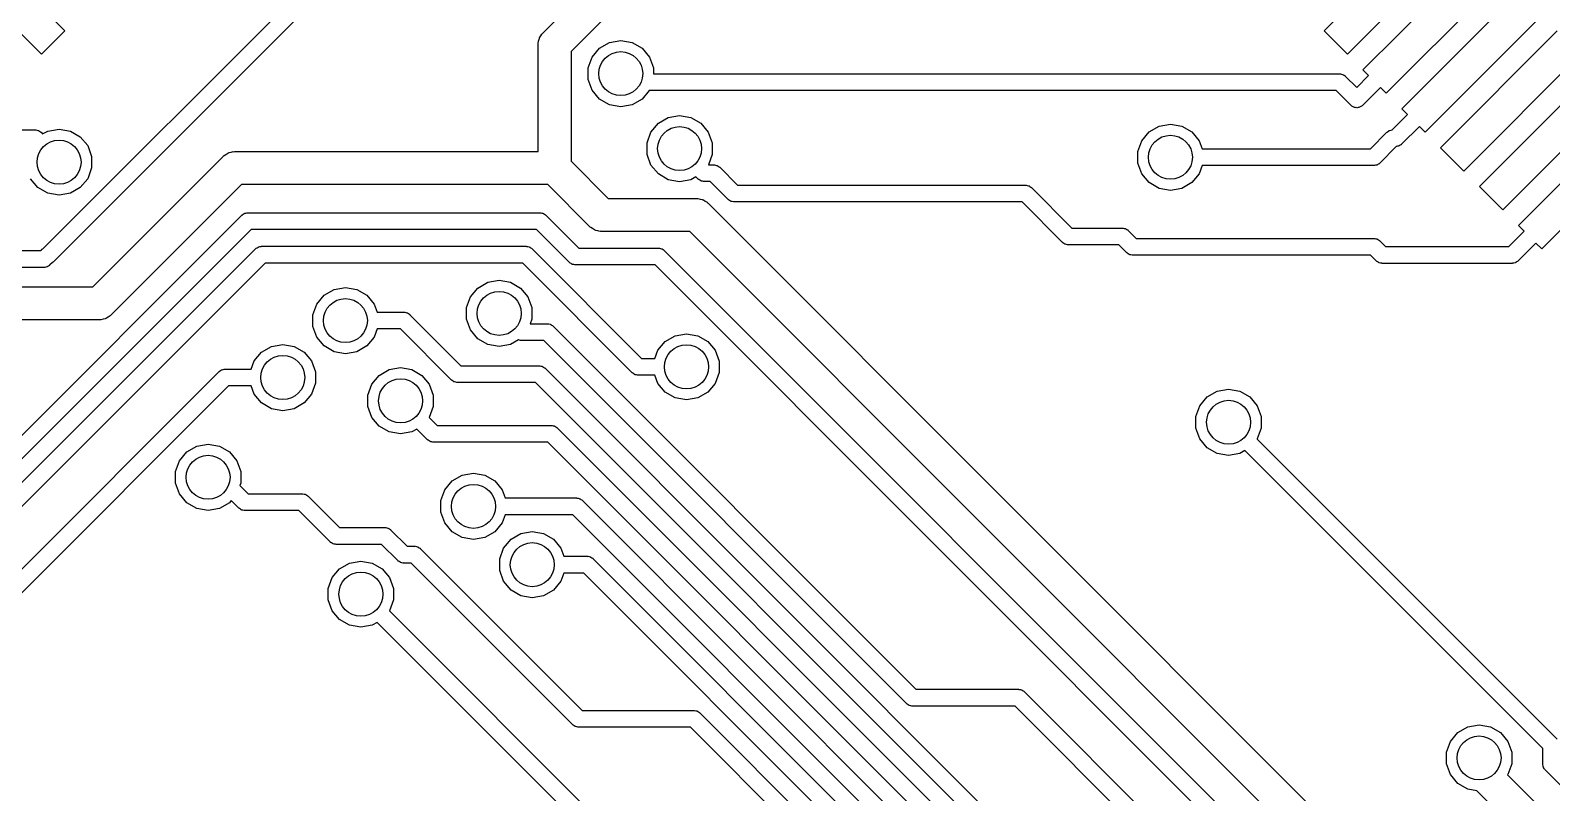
# Model space of a CAD drawing. Extents: x 0 to 100, y -163 to 0.
# Drawn here: x 43.96 to 57.8, y -77.4 to -70.47 of the extents above; entities that cross this region are included whole.
import ezdxf

# ---------------------------------------------------------------- set-up
doc = ezdxf.new("R2010")
doc.units = 0
doc.header["$MEASUREMENT"] = 0
doc.layers.add('BLACK', color=7, linetype='CONTINUOUS')

msp = doc.modelspace()

# ---------------------------------------------------------------- linework, layer by layer
at = {"layer": 'Black'}
for p, q in [((44.0751, -72.4523), (47.9829, -68.5445)), ((48.0684, -68.6746), (44.1724, -72.5706)), ((43.2118, -69.4139), (44.2724, -70.4745)), ((55.7276, -70.4745), (56.7882, -69.4139)), ((44.0603, -70.6866), (42.9996, -69.626)), ((48.6214, -70.493), (49.4948, -69.6197)), ((57.0004, -69.626), (55.9397, -70.6866)), ((49.7508, -69.7879), (48.8775, -70.6612)), ((56.0811, -70.8281), (57.1418, -69.7674)), ((57.3539, -69.9795), (56.2933, -71.0402)), ((56.4347, -71.1816), (57.4953, -70.121)), ((57.7075, -70.3331), (56.6468, -71.3938)), ((44.2724, -70.4745), (44.0603, -70.6866)), ((48.5781, -70.586), (48.5831, -70.567)), ((48.5831, -70.567), (48.5865, -70.5477)), ((48.5865, -70.5477), (48.5898, -70.542)), ((48.5898, -70.542), (48.5916, -70.5357)), ((48.5916, -70.5357), (48.6028, -70.5196)), ((48.6028, -70.5196), (48.6126, -70.5026)), ((48.6126, -70.5026), (48.6176, -70.4984)), ((48.6176, -70.4984), (48.6214, -70.493)), ((49.2272, -70.5793), (49.3302, -70.5612)), ((49.3302, -70.5612), (49.4332, -70.5793)), ((55.9397, -70.6866), (55.7276, -70.4745)), ((56.7882, -71.5352), (57.8489, -70.4745)), ((48.5775, -70.599), (48.5786, -70.5925)), ((48.5775, -71.5707), (48.5775, -70.599)), ((48.5786, -70.5925), (48.5781, -70.586)), ((48.8775, -70.6612), (48.8775, -71.6586)), ((49.0694, -70.7117), (49.1366, -70.6316)), ((49.1366, -70.6316), (49.2272, -70.5793)), ((49.4332, -70.5793), (49.5238, -70.6316)), ((49.5238, -70.6316), (49.591, -70.7117)), ((58.061, -70.6866), (57.0004, -71.7473)), ((49.0336, -70.81), (49.0694, -70.7117)), ((49.0336, -70.9146), (49.0336, -70.81)), ((49.591, -70.7117), (49.6268, -70.81)), ((49.6268, -70.81), (49.6268, -70.8645)), ((56.1333, -70.8802), (56.0811, -70.8281)), ((57.1418, -71.8887), (58.2024, -70.8281)), ((49.0694, -71.0129), (49.0336, -70.9146)), ((49.6268, -70.8645), (55.8699, -70.8645)), ((55.8699, -70.8645), (55.8732, -70.8651)), ((55.8732, -70.8651), (55.8765, -70.8648)), ((55.8765, -70.8648), (55.8861, -70.8674)), ((55.8861, -70.8674), (55.896, -70.8691)), ((55.896, -70.8691), (55.8989, -70.8708)), ((55.8989, -70.8708), (55.9021, -70.8716)), ((55.9021, -70.8716), (55.9102, -70.8773)), ((55.9102, -70.8773), (55.9189, -70.8823)), ((55.9189, -70.8823), (55.921, -70.8849)), ((55.921, -70.8849), (55.9238, -70.8868)), ((55.9238, -70.8868), (56.0253, -70.9883)), ((56.0253, -70.9883), (56.1333, -70.8802)), ((56.2411, -70.988), (56.0792, -71.1499)), ((56.2933, -71.0402), (56.2411, -70.988)), ((49.1366, -71.093), (49.0694, -71.0129)), ((49.2272, -71.1453), (49.1366, -71.093)), ((49.5238, -71.093), (49.4332, -71.1453)), ((49.5876, -71.0169), (49.5238, -71.093)), ((55.8384, -71.0169), (49.5876, -71.0169)), ((55.9714, -71.1499), (55.8384, -71.0169)), ((58.4146, -71.0402), (57.3539, -72.1009)), ((49.3302, -71.1634), (49.2272, -71.1453)), ((49.4332, -71.1453), (49.3302, -71.1634)), ((49.6719, -71.3128), (49.7625, -71.2605)), ((49.7625, -71.2605), (49.8655, -71.2424)), ((49.8655, -71.2424), (49.9685, -71.2605)), ((49.9685, -71.2605), (50.0591, -71.3128)), ((55.9769, -71.1537), (55.9714, -71.1499)), ((55.9816, -71.1584), (55.9769, -71.1537)), ((55.9876, -71.1612), (55.9816, -71.1584)), ((55.9931, -71.1651), (55.9876, -71.1612)), ((55.9995, -71.1668), (55.9931, -71.1651)), ((56.0056, -71.1696), (55.9995, -71.1668)), ((56.0122, -71.1702), (56.0056, -71.1696)), ((56.0187, -71.1719), (56.0122, -71.1702)), ((56.0253, -71.1713), (56.0187, -71.1719)), ((56.0319, -71.1719), (56.0253, -71.1713)), ((56.0384, -71.1702), (56.0319, -71.1719)), ((56.045, -71.1696), (56.0384, -71.1702)), ((56.0511, -71.1668), (56.045, -71.1696)), ((56.0575, -71.1651), (56.0511, -71.1668)), ((56.063, -71.1612), (56.0575, -71.1651)), ((56.069, -71.1584), (56.063, -71.1612)), ((56.0737, -71.1537), (56.069, -71.1584)), ((56.0792, -71.1499), (56.0737, -71.1537)), ((56.347, -71.3737), (56.4869, -71.2338)), ((56.4869, -71.2338), (56.4347, -71.1816)), ((57.4953, -72.2423), (58.556, -71.1816)), ((43.6528, -71.3734), (44.0024, -71.3734)), ((44.0024, -71.3734), (44.0057, -71.374)), ((44.0057, -71.374), (44.009, -71.3737)), ((44.009, -71.3737), (44.0187, -71.3763)), ((44.0187, -71.3763), (44.0285, -71.378)), ((44.0285, -71.378), (44.0314, -71.3797)), ((44.0314, -71.3797), (44.0346, -71.3805)), ((44.0346, -71.3805), (44.0428, -71.3863)), ((44.0428, -71.3863), (44.0514, -71.3912)), ((44.0514, -71.3912), (44.0535, -71.3938)), ((44.0535, -71.3938), (44.0563, -71.3957)), ((44.0563, -71.3957), (44.0711, -71.4106)), ((44.0711, -71.4106), (44.1169, -71.3841)), ((44.1169, -71.3841), (44.2199, -71.366)), ((44.2199, -71.366), (44.3229, -71.3841)), ((44.3229, -71.3841), (44.4135, -71.4364)), ((49.5689, -71.4912), (49.6047, -71.3929)), ((49.6047, -71.3929), (49.6719, -71.3128)), ((50.0591, -71.3128), (50.1263, -71.3929)), ((50.1263, -71.3929), (50.1621, -71.4912)), ((54.0696, -71.4716), (54.1368, -71.3915)), ((54.1368, -71.3915), (54.2274, -71.3392)), ((54.2274, -71.3392), (54.3304, -71.3211)), ((54.3304, -71.3211), (54.4334, -71.3392)), ((54.4334, -71.3392), (54.524, -71.3915)), ((54.524, -71.3915), (54.5912, -71.4716)), ((56.1493, -71.546), (56.2996, -71.3957)), ((56.2996, -71.3957), (56.3024, -71.3938)), ((56.3024, -71.3938), (56.3045, -71.3912)), ((56.3045, -71.3912), (56.3131, -71.3862)), ((56.3131, -71.3862), (56.3213, -71.3805)), ((56.3213, -71.3805), (56.3245, -71.3797)), ((56.3245, -71.3797), (56.3274, -71.378)), ((56.3274, -71.378), (56.3372, -71.3763)), ((56.3372, -71.3763), (56.3469, -71.3737)), ((56.3469, -71.3737), (56.347, -71.3737)), ((56.5947, -71.3416), (56.4328, -71.5035)), ((56.6468, -71.3938), (56.5947, -71.3416)), ((58.7681, -71.3938), (57.7075, -72.4544)), ((44.4135, -71.4364), (44.4807, -71.5165)), ((44.4807, -71.5165), (44.5165, -71.6148)), ((49.5689, -71.5958), (49.5689, -71.4912)), ((50.1621, -71.4912), (50.1621, -71.5958)), ((54.0338, -71.5699), (54.0696, -71.4716)), ((54.5912, -71.4716), (54.6183, -71.546)), ((56.3854, -71.5255), (56.2348, -71.6761)), ((56.3855, -71.5255), (56.3854, -71.5255)), ((56.3952, -71.5229), (56.3855, -71.5255)), ((56.405, -71.5212), (56.3952, -71.5229)), ((56.4079, -71.5195), (56.405, -71.5212)), ((56.4111, -71.5187), (56.4079, -71.5195)), ((56.4193, -71.5129), (56.4111, -71.5187)), ((56.4279, -71.508), (56.4193, -71.5129)), ((56.43, -71.5054), (56.4279, -71.508)), ((56.4328, -71.5035), (56.43, -71.5054)), ((57.0004, -71.7473), (56.7882, -71.5352)), ((44.5165, -71.6148), (44.5165, -71.7194)), ((44.5266, -72.7998), (45.7117, -71.6146)), ((45.7117, -71.6146), (45.7171, -71.6108)), ((45.7171, -71.6108), (45.7214, -71.6058)), ((45.7214, -71.6058), (45.7384, -71.596)), ((45.7384, -71.596), (45.7544, -71.5848)), ((45.7544, -71.5848), (45.7608, -71.583)), ((45.7608, -71.583), (45.7665, -71.5797)), ((45.7665, -71.5797), (45.7858, -71.5763)), ((45.7858, -71.5763), (45.8047, -71.5713)), ((45.8047, -71.5713), (45.8113, -71.5718)), ((45.8113, -71.5718), (45.8178, -71.5707)), ((45.8178, -71.5707), (48.5775, -71.5707)), ((48.8775, -71.6586), (49.2152, -71.9963)), ((49.6047, -71.6941), (49.5689, -71.5958)), ((50.1621, -71.5958), (50.1273, -71.6912)), ((54.0338, -71.6745), (54.0338, -71.5699)), ((54.0696, -71.7728), (54.0338, -71.6745)), ((54.6183, -71.546), (56.1493, -71.546)), ((56.232, -71.678), (56.2299, -71.6806)), ((56.2348, -71.6761), (56.232, -71.678)), ((44.0263, -71.8978), (43.9591, -71.8177)), ((44.4807, -71.8177), (44.4135, -71.8978)), ((44.5165, -71.7194), (44.4807, -71.8177)), ((49.6719, -71.7742), (49.6047, -71.6941)), ((49.7625, -71.8265), (49.6719, -71.7742)), ((50.0143, -71.8), (49.9685, -71.8265)), ((50.0355, -71.8213), (50.0143, -71.8)), ((50.1273, -71.6912), (50.1762, -71.6912)), ((50.1762, -71.6912), (50.1795, -71.6918)), ((50.1795, -71.6918), (50.1828, -71.6915)), ((50.1828, -71.6915), (50.1925, -71.6941)), ((50.1925, -71.6941), (50.2023, -71.6958)), ((50.2023, -71.6958), (50.2052, -71.6975)), ((50.2052, -71.6975), (50.2084, -71.6983)), ((50.2084, -71.6983), (50.2166, -71.7041)), ((50.2166, -71.7041), (50.2252, -71.709)), ((50.2252, -71.709), (50.2273, -71.7116)), ((50.2273, -71.7116), (50.2301, -71.7135)), ((50.2301, -71.7135), (50.3925, -71.8759)), ((54.1368, -71.8529), (54.0696, -71.7728)), ((54.5912, -71.7728), (54.524, -71.8529)), ((54.6183, -71.6984), (54.5912, -71.7728)), ((56.1809, -71.6984), (54.6183, -71.6984)), ((56.1842, -71.6978), (56.1809, -71.6984)), ((56.1875, -71.6981), (56.1842, -71.6978)), ((56.1972, -71.6955), (56.1875, -71.6981)), ((56.207, -71.6938), (56.1972, -71.6955)), ((56.2099, -71.6921), (56.207, -71.6938)), ((56.2131, -71.6913), (56.2099, -71.6921)), ((56.2213, -71.6855), (56.2131, -71.6913)), ((56.2299, -71.6806), (56.2213, -71.6855)), ((44.1169, -71.9501), (44.0263, -71.8978)), ((44.2199, -71.9682), (44.1169, -71.9501)), ((44.3229, -71.9501), (44.2199, -71.9682)), ((44.4135, -71.8978), (44.3229, -71.9501)), ((45.8799, -71.8707), (44.6948, -73.0559)), ((48.6654, -71.8707), (45.8799, -71.8707)), ((49.047, -72.2524), (48.6654, -71.8707)), ((49.8655, -71.8446), (49.7625, -71.8265)), ((49.9685, -71.8265), (49.8655, -71.8446)), ((50.0383, -71.8232), (50.0355, -71.8213)), ((50.0404, -71.8258), (50.0383, -71.8232)), ((50.049, -71.8307), (50.0404, -71.8258)), ((50.0572, -71.8365), (50.049, -71.8307)), ((50.0604, -71.8373), (50.0572, -71.8365)), ((50.0633, -71.839), (50.0604, -71.8373)), ((50.0731, -71.8407), (50.0633, -71.839)), ((50.0828, -71.8433), (50.0731, -71.8407)), ((50.0861, -71.843), (50.0828, -71.8433)), ((50.0894, -71.8436), (50.0861, -71.843)), ((50.1446, -71.8436), (50.0894, -71.8436)), ((50.307, -72.006), (50.1446, -71.8436)), ((50.3925, -71.8759), (53.0121, -71.8759)), ((53.0121, -71.8759), (53.0154, -71.8765)), ((53.0154, -71.8765), (53.0187, -71.8762)), ((53.0187, -71.8762), (53.0284, -71.8788)), ((53.0284, -71.8788), (53.0382, -71.8805)), ((53.0382, -71.8805), (53.0411, -71.8822)), ((53.0411, -71.8822), (53.0443, -71.883)), ((53.0443, -71.883), (53.0525, -71.8888)), ((53.0525, -71.8888), (53.0611, -71.8937)), ((53.0611, -71.8937), (53.0632, -71.8963)), ((53.0632, -71.8963), (53.066, -71.8982)), ((53.066, -71.8982), (53.4334, -72.2656)), ((54.2274, -71.9052), (54.1368, -71.8529)), ((54.3304, -71.9233), (54.2274, -71.9052)), ((54.4334, -71.9052), (54.3304, -71.9233)), ((54.524, -71.8529), (54.4334, -71.9052)), ((57.3539, -72.1009), (57.1418, -71.8887)), ((49.2152, -71.9963), (50.0192, -71.9963)), ((50.0192, -71.9963), (50.0257, -71.9974)), ((50.0257, -71.9974), (50.0323, -71.9969)), ((50.0323, -71.9969), (50.0512, -72.0019)), ((50.0512, -72.0019), (50.0705, -72.0053)), ((50.0705, -72.0053), (50.0762, -72.0086)), ((50.0762, -72.0086), (50.0826, -72.0104)), ((50.0826, -72.0104), (50.0986, -72.0216)), ((50.0986, -72.0216), (50.1156, -72.0314)), ((50.1156, -72.0314), (50.1199, -72.0364)), ((50.1199, -72.0364), (50.1253, -72.0402)), ((50.1253, -72.0402), (55.726, -77.641)), ((50.3098, -72.0079), (50.307, -72.006)), ((50.3119, -72.0105), (50.3098, -72.0079)), ((50.3205, -72.0155), (50.3119, -72.0105)), ((50.3287, -72.0212), (50.3205, -72.0155)), ((50.3319, -72.022), (50.3287, -72.0212)), ((50.3348, -72.0237), (50.3319, -72.022)), ((50.3446, -72.0254), (50.3348, -72.0237)), ((50.3543, -72.028), (50.3446, -72.0254)), ((50.3576, -72.0277), (50.3543, -72.028)), ((50.3609, -72.0283), (50.3576, -72.0277)), ((52.9805, -72.0283), (50.3609, -72.0283)), ((53.3479, -72.3957), (52.9805, -72.0283)), ((43.6369, -74.394), (45.8819, -72.149)), ((45.8819, -72.149), (45.8847, -72.1471)), ((45.8847, -72.1471), (45.8868, -72.1445)), ((45.8868, -72.1445), (45.8954, -72.1395)), ((45.8954, -72.1395), (45.9036, -72.1338)), ((45.9036, -72.1338), (45.9068, -72.133)), ((45.9068, -72.133), (45.9097, -72.1313)), ((45.9097, -72.1313), (45.9195, -72.1296)), ((45.9195, -72.1296), (45.9292, -72.127)), ((45.9292, -72.127), (45.9325, -72.1273)), ((45.9325, -72.1273), (45.9358, -72.1267)), ((45.9358, -72.1267), (48.596, -72.1267)), ((48.596, -72.1267), (48.5993, -72.1273)), ((48.5993, -72.1273), (48.6026, -72.127)), ((48.6026, -72.127), (48.6123, -72.1296)), ((48.6123, -72.1296), (48.6221, -72.1313)), ((48.6221, -72.1313), (48.625, -72.133)), ((48.625, -72.133), (48.6282, -72.1338)), ((48.6282, -72.1338), (48.6364, -72.1396)), ((48.6364, -72.1396), (48.645, -72.1445)), ((48.645, -72.1445), (48.6471, -72.1471)), ((48.6471, -72.1471), (48.6499, -72.149)), ((48.6499, -72.149), (48.9499, -72.449)), ((45.9674, -72.2791), (43.7224, -74.5241)), ((48.5644, -72.2791), (45.9674, -72.2791)), ((48.8644, -72.5791), (48.5644, -72.2791)), ((49.0524, -72.2562), (49.047, -72.2524)), ((49.0567, -72.2612), (49.0524, -72.2562)), ((49.0737, -72.271), (49.0567, -72.2612)), ((49.0897, -72.2822), (49.0737, -72.271)), ((49.0961, -72.284), (49.0897, -72.2822)), ((49.1018, -72.2873), (49.0961, -72.284)), ((49.1211, -72.2907), (49.1018, -72.2873)), ((49.14, -72.2957), (49.1211, -72.2907)), ((49.1466, -72.2952), (49.14, -72.2957)), ((49.1531, -72.2963), (49.1466, -72.2952)), ((49.9571, -72.2963), (49.1531, -72.2963)), ((55.5578, -77.8971), (49.9571, -72.2963)), ((53.4334, -72.2656), (53.893, -72.2656)), ((53.893, -72.2656), (53.8963, -72.2662)), ((53.8963, -72.2662), (53.8996, -72.2659)), ((53.8996, -72.2659), (53.9093, -72.2685)), ((53.9093, -72.2685), (53.9191, -72.2702)), ((53.9191, -72.2702), (53.922, -72.2719)), ((53.922, -72.2719), (53.9252, -72.2727)), ((53.9252, -72.2727), (53.9334, -72.2785)), ((53.9334, -72.2785), (53.942, -72.2834)), ((53.942, -72.2834), (53.9441, -72.286)), ((53.9441, -72.286), (53.9469, -72.2879)), ((53.9469, -72.2879), (54.0192, -72.3602)), ((54.0192, -72.3602), (56.1828, -72.3602)), ((56.1828, -72.3602), (56.1861, -72.3608)), ((56.1861, -72.3608), (56.1894, -72.3605)), ((56.1894, -72.3605), (56.1991, -72.3631)), ((56.1991, -72.3631), (56.2089, -72.3648)), ((56.2089, -72.3648), (56.2118, -72.3665)), ((56.2118, -72.3665), (56.215, -72.3673)), ((56.215, -72.3673), (56.2232, -72.3731)), ((57.4079, -72.434), (57.5475, -72.2944)), ((57.5475, -72.2944), (57.4953, -72.2423)), ((43.3191, -72.4712), (44.0517, -72.4712)), ((43.71, -74.7525), (46.0084, -72.4541)), ((44.0517, -72.4712), (44.0601, -72.4628)), ((44.0601, -72.4628), (44.0629, -72.4609)), ((44.0629, -72.4609), (44.065, -72.4583)), ((44.065, -72.4583), (44.0736, -72.4534)), ((44.0736, -72.4534), (44.0751, -72.4523)), ((46.0084, -72.4541), (46.0112, -72.4522)), ((46.0112, -72.4522), (46.0133, -72.4496)), ((46.0133, -72.4496), (46.0219, -72.4446)), ((46.0219, -72.4446), (46.0301, -72.4389)), ((46.0301, -72.4389), (46.0333, -72.4381)), ((46.0333, -72.4381), (46.0362, -72.4364)), ((46.0362, -72.4364), (46.046, -72.4347)), ((46.046, -72.4347), (46.0557, -72.4321)), ((46.0557, -72.4321), (46.059, -72.4324)), ((46.059, -72.4324), (46.0623, -72.4318)), ((46.0623, -72.4318), (48.4695, -72.4318)), ((48.4695, -72.4318), (48.4728, -72.4324)), ((48.4728, -72.4324), (48.4761, -72.4321)), ((48.4761, -72.4321), (48.4858, -72.4347)), ((48.4858, -72.4347), (48.4956, -72.4364)), ((48.4956, -72.4364), (48.4985, -72.4381)), ((48.4985, -72.4381), (48.5017, -72.4389)), ((48.5017, -72.4389), (48.5099, -72.4447)), ((48.5099, -72.4447), (48.5185, -72.4496)), ((48.5185, -72.4496), (48.5206, -72.4522)), ((48.5206, -72.4522), (48.5234, -72.4541)), ((48.5234, -72.4541), (49.52, -73.4507)), ((48.9499, -72.449), (49.6744, -72.449)), ((49.6744, -72.449), (49.6777, -72.4496)), ((49.6777, -72.4496), (49.681, -72.4493)), ((49.681, -72.4493), (49.6907, -72.4519)), ((49.6907, -72.4519), (49.7005, -72.4536)), ((49.7005, -72.4536), (49.7034, -72.4553)), ((49.7034, -72.4553), (49.7066, -72.4561)), ((49.7066, -72.4561), (49.7148, -72.4619)), ((49.7148, -72.4619), (49.7234, -72.4668)), ((49.7234, -72.4668), (49.7255, -72.4694)), ((49.7255, -72.4694), (49.7283, -72.4713)), ((49.7283, -72.4713), (56.0792, -78.8222)), ((53.3507, -72.3976), (53.3479, -72.3957)), ((53.3528, -72.4002), (53.3507, -72.3976)), ((53.3614, -72.4051), (53.3528, -72.4002)), ((53.3696, -72.4109), (53.3614, -72.4051)), ((53.3728, -72.4117), (53.3696, -72.4109)), ((53.3757, -72.4134), (53.3728, -72.4117)), ((53.3855, -72.4151), (53.3757, -72.4134)), ((53.3952, -72.4177), (53.3855, -72.4151)), ((53.3985, -72.4174), (53.3952, -72.4177)), ((53.4018, -72.418), (53.3985, -72.4174)), ((53.8614, -72.418), (53.4018, -72.418)), ((53.9337, -72.4903), (53.8614, -72.418)), ((53.9365, -72.4922), (53.9337, -72.4903)), ((53.9386, -72.4948), (53.9365, -72.4922)), ((53.9472, -72.4998), (53.9386, -72.4948)), ((53.9554, -72.5055), (53.9472, -72.4998)), ((53.9586, -72.5063), (53.9554, -72.5055)), ((53.9615, -72.508), (53.9586, -72.5063)), ((53.9713, -72.5097), (53.9615, -72.508)), ((53.981, -72.5123), (53.9713, -72.5097)), ((56.2232, -72.3731), (56.2318, -72.378)), ((56.2318, -72.378), (56.2339, -72.3806)), ((56.2339, -72.3806), (56.2367, -72.3825)), ((56.2367, -72.3825), (56.2882, -72.434)), ((56.2882, -72.434), (57.4079, -72.434)), ((57.6553, -72.4022), (57.4934, -72.5641)), ((57.7075, -72.4544), (57.6553, -72.4022)), ((44.0833, -72.6236), (43.2875, -72.6236)), ((46.0939, -72.5842), (43.7955, -74.8826)), ((44.0866, -72.623), (44.0833, -72.6236)), ((44.0899, -72.6233), (44.0866, -72.623)), ((44.0996, -72.6207), (44.0899, -72.6233)), ((44.1094, -72.619), (44.0996, -72.6207)), ((44.1123, -72.6173), (44.1094, -72.619)), ((44.1155, -72.6165), (44.1123, -72.6173)), ((44.1237, -72.6107), (44.1155, -72.6165)), ((44.1323, -72.6058), (44.1237, -72.6107)), ((44.1344, -72.6032), (44.1323, -72.6058)), ((44.1372, -72.6013), (44.1344, -72.6032)), ((44.1574, -72.5811), (44.1372, -72.6013)), ((44.1589, -72.58), (44.1574, -72.5811)), ((44.1675, -72.5751), (44.1589, -72.58)), ((44.1696, -72.5725), (44.1675, -72.5751)), ((44.1724, -72.5706), (44.1696, -72.5725)), ((48.4379, -72.5842), (46.0939, -72.5842)), ((49.4345, -73.5808), (48.4379, -72.5842)), ((48.8672, -72.581), (48.8644, -72.5791)), ((48.8693, -72.5836), (48.8672, -72.581)), ((48.8779, -72.5885), (48.8693, -72.5836)), ((48.8861, -72.5943), (48.8779, -72.5885)), ((48.8893, -72.5951), (48.8861, -72.5943)), ((48.8922, -72.5968), (48.8893, -72.5951)), ((48.902, -72.5985), (48.8922, -72.5968)), ((48.9117, -72.6011), (48.902, -72.5985)), ((48.915, -72.6008), (48.9117, -72.6011)), ((48.9183, -72.6014), (48.915, -72.6008)), ((49.6428, -72.6014), (48.9183, -72.6014)), ((55.9496, -78.9082), (49.6428, -72.6014)), ((53.9843, -72.512), (53.981, -72.5123)), ((53.9876, -72.5126), (53.9843, -72.512)), ((56.1512, -72.5126), (53.9876, -72.5126)), ((56.2027, -72.5641), (56.1512, -72.5126)), ((56.2055, -72.566), (56.2027, -72.5641)), ((56.2076, -72.5686), (56.2055, -72.566)), ((56.2162, -72.5735), (56.2076, -72.5686)), ((56.2244, -72.5793), (56.2162, -72.5735)), ((56.2276, -72.5801), (56.2244, -72.5793)), ((56.2305, -72.5818), (56.2276, -72.5801)), ((56.2403, -72.5835), (56.2305, -72.5818)), ((56.25, -72.5861), (56.2403, -72.5835)), ((56.2533, -72.5858), (56.25, -72.5861)), ((56.2566, -72.5864), (56.2533, -72.5858)), ((57.4395, -72.5864), (56.2566, -72.5864)), ((57.4428, -72.5858), (57.4395, -72.5864)), ((57.4461, -72.5861), (57.4428, -72.5858)), ((57.4558, -72.5835), (57.4461, -72.5861)), ((57.4656, -72.5818), (57.4558, -72.5835)), ((57.4685, -72.5801), (57.4656, -72.5818)), ((57.4717, -72.5793), (57.4685, -72.5801)), ((57.4799, -72.5735), (57.4717, -72.5793)), ((57.4885, -72.5686), (57.4799, -72.5735)), ((57.4906, -72.566), (57.4885, -72.5686)), ((57.4934, -72.5641), (57.4906, -72.566)), ((48.0304, -72.8108), (48.121, -72.7585)), ((48.121, -72.7585), (48.224, -72.7404)), ((48.224, -72.7404), (48.327, -72.7585)), ((48.327, -72.7585), (48.4176, -72.8108)), ((43.0622, -72.7998), (44.5266, -72.7998)), ((46.5642, -72.9563), (46.6314, -72.8762)), ((46.6314, -72.8762), (46.722, -72.8239)), ((46.722, -72.8239), (46.825, -72.8058)), ((46.825, -72.8058), (46.928, -72.8239)), ((46.928, -72.8239), (47.0186, -72.8762)), ((47.0186, -72.8762), (47.0858, -72.9563)), ((47.9274, -72.9892), (47.9632, -72.8909)), ((47.9632, -72.8909), (48.0304, -72.8108)), ((48.4176, -72.8108), (48.4848, -72.8909)), ((48.4848, -72.8909), (48.5206, -72.9892)), ((44.6894, -73.0597), (44.6851, -73.0647)), ((44.6948, -73.0559), (44.6894, -73.0597)), ((46.5284, -73.0546), (46.5642, -72.9563)), ((46.5284, -73.1592), (46.5284, -73.0546)), ((47.0858, -72.9563), (47.1129, -73.0307)), ((47.1129, -73.0307), (47.3587, -73.0307)), ((47.3587, -73.0307), (47.362, -73.0313)), ((47.362, -73.0313), (47.3653, -73.031)), ((47.3653, -73.031), (47.375, -73.0336)), ((47.375, -73.0336), (47.3848, -73.0353)), ((47.3848, -73.0353), (47.3877, -73.037)), ((47.3877, -73.037), (47.3909, -73.0378)), ((47.3909, -73.0378), (47.3991, -73.0436)), ((47.3991, -73.0436), (47.4077, -73.0485)), ((47.4077, -73.0485), (47.4098, -73.0511)), ((47.4098, -73.0511), (47.4126, -73.053)), ((47.4126, -73.053), (47.8766, -73.517)), ((47.9274, -73.0938), (47.9274, -72.9892)), ((48.5206, -72.9892), (48.5206, -73.0938)), ((44.5887, -73.0998), (43.0001, -73.0998)), ((44.5952, -73.0987), (44.5887, -73.0998)), ((44.6018, -73.0992), (44.5952, -73.0987)), ((44.6207, -73.0942), (44.6018, -73.0992)), ((44.64, -73.0908), (44.6207, -73.0942)), ((44.6457, -73.0875), (44.64, -73.0908)), ((44.6521, -73.0857), (44.6457, -73.0875)), ((44.6681, -73.0745), (44.6521, -73.0857)), ((44.6851, -73.0647), (44.6681, -73.0745)), ((46.5642, -73.2575), (46.5284, -73.1592)), ((47.1129, -73.1831), (47.0858, -73.2575)), ((47.3271, -73.1831), (47.1129, -73.1831)), ((47.7911, -73.6471), (47.3271, -73.1831)), ((47.9632, -73.1921), (47.9274, -73.0938)), ((48.0304, -73.2722), (47.9632, -73.1921)), ((48.5206, -73.0938), (48.5056, -73.1349)), ((48.5056, -73.1349), (48.6606, -73.1349)), ((48.6606, -73.1349), (48.6639, -73.1355)), ((48.6639, -73.1355), (48.6672, -73.1352)), ((48.6672, -73.1352), (48.6768, -73.1378)), ((48.6768, -73.1378), (48.6866, -73.1395)), ((48.6866, -73.1395), (48.6895, -73.1412)), ((48.6895, -73.1412), (48.6928, -73.142)), ((48.6928, -73.142), (48.7009, -73.1478)), ((48.7009, -73.1478), (48.7095, -73.1527)), ((48.7095, -73.1527), (48.7117, -73.1553)), ((48.7117, -73.1553), (48.7144, -73.1572)), ((48.7144, -73.1572), (52.0156, -76.4584)), ((46.1525, -73.3415), (46.2555, -73.3234)), ((46.2555, -73.3234), (46.3585, -73.3415)), ((46.6314, -73.3376), (46.5642, -73.2575)), ((46.722, -73.3899), (46.6314, -73.3376)), ((47.0186, -73.3376), (46.928, -73.3899)), ((47.0858, -73.2575), (47.0186, -73.3376)), ((48.121, -73.3245), (48.0304, -73.2722)), ((48.224, -73.3426), (48.121, -73.3245)), ((48.327, -73.3245), (48.224, -73.3426)), ((48.3991, -73.2828), (48.327, -73.3245)), ((48.4082, -73.2844), (48.3991, -73.2828)), ((48.4179, -73.287), (48.4082, -73.2844)), ((48.4212, -73.2867), (48.4179, -73.287)), ((48.4245, -73.2873), (48.4212, -73.2867)), ((48.629, -73.2873), (48.4245, -73.2873)), ((51.9302, -76.5885), (48.629, -73.2873)), ((49.6672, -73.3763), (49.7344, -73.2962)), ((49.7344, -73.2962), (49.825, -73.2439)), ((49.825, -73.2439), (49.928, -73.2258)), ((49.928, -73.2258), (50.031, -73.2439)), ((50.031, -73.2439), (50.1216, -73.2962)), ((50.1216, -73.2962), (50.1888, -73.3763)), ((45.9676, -73.5483), (45.9947, -73.4739)), ((45.9947, -73.4739), (46.0619, -73.3938)), ((46.0619, -73.3938), (46.1525, -73.3415)), ((46.3585, -73.3415), (46.4491, -73.3938)), ((46.4491, -73.3938), (46.5163, -73.4739)), ((46.5163, -73.4739), (46.5521, -73.5722)), ((46.825, -73.408), (46.722, -73.3899)), ((46.928, -73.3899), (46.825, -73.408)), ((49.52, -73.4507), (49.6401, -73.4507)), ((49.6401, -73.4507), (49.6672, -73.3763)), ((50.1888, -73.3763), (50.2246, -73.4746)), ((50.2246, -73.4746), (50.2246, -73.5792)), ((43.7779, -75.4689), (45.6762, -73.5706)), ((45.6762, -73.5706), (45.679, -73.5687)), ((45.679, -73.5687), (45.6811, -73.5661)), ((45.6811, -73.5661), (45.6897, -73.5611)), ((45.6897, -73.5611), (45.6979, -73.5554)), ((45.6979, -73.5554), (45.7011, -73.5546)), ((45.7011, -73.5546), (45.704, -73.5529)), ((45.704, -73.5529), (45.7138, -73.5512)), ((45.7138, -73.5512), (45.7235, -73.5486)), ((45.7235, -73.5486), (45.7268, -73.5489)), ((45.7268, -73.5489), (45.7301, -73.5483)), ((45.7301, -73.5483), (45.9676, -73.5483)), ((46.5521, -73.5722), (46.5521, -73.6768)), ((47.0663, -73.6852), (47.1335, -73.6051)), ((47.1335, -73.6051), (47.2241, -73.5528)), ((47.2241, -73.5528), (47.3271, -73.5347)), ((47.3271, -73.5347), (47.4301, -73.5528)), ((47.4301, -73.5528), (47.5207, -73.6051)), ((47.5207, -73.6051), (47.5879, -73.6852)), ((47.8766, -73.517), (48.587, -73.517)), ((48.587, -73.517), (48.5903, -73.5176)), ((48.5903, -73.5176), (48.5936, -73.5173)), ((48.5936, -73.5173), (48.6033, -73.5199)), ((48.6033, -73.5199), (48.6131, -73.5216)), ((48.6131, -73.5216), (48.616, -73.5233)), ((48.616, -73.5233), (48.6192, -73.5241)), ((48.6192, -73.5241), (48.6274, -73.5299)), ((48.6274, -73.5299), (48.636, -73.5348)), ((48.636, -73.5348), (48.6381, -73.5374)), ((48.6381, -73.5374), (48.6409, -73.5393)), ((48.6409, -73.5393), (54.6365, -79.5349)), ((49.4373, -73.5827), (49.4345, -73.5808)), ((49.4394, -73.5853), (49.4373, -73.5827)), ((49.448, -73.5902), (49.4394, -73.5853)), ((49.4562, -73.596), (49.448, -73.5902)), ((49.4594, -73.5968), (49.4562, -73.596)), ((49.4623, -73.5985), (49.4594, -73.5968)), ((49.4721, -73.6002), (49.4623, -73.5985)), ((49.4818, -73.6028), (49.4721, -73.6002)), ((49.4851, -73.6025), (49.4818, -73.6028)), ((49.4884, -73.6031), (49.4851, -73.6025)), ((49.6401, -73.6031), (49.4884, -73.6031)), ((49.6672, -73.6775), (49.6401, -73.6031)), ((50.2246, -73.5792), (50.1888, -73.6775)), ((45.7617, -73.7007), (43.8634, -75.599)), ((45.9676, -73.7007), (45.7617, -73.7007)), ((45.9947, -73.7751), (45.9676, -73.7007)), ((46.5521, -73.6768), (46.5163, -73.7751)), ((47.0305, -73.7835), (47.0663, -73.6852)), ((47.5879, -73.6852), (47.6237, -73.7835)), ((47.7939, -73.649), (47.7911, -73.6471)), ((47.796, -73.6516), (47.7939, -73.649)), ((47.8046, -73.6565), (47.796, -73.6516)), ((47.8128, -73.6623), (47.8046, -73.6565)), ((47.816, -73.6631), (47.8128, -73.6623)), ((47.8189, -73.6648), (47.816, -73.6631)), ((47.8287, -73.6665), (47.8189, -73.6648)), ((47.8384, -73.6691), (47.8287, -73.6665)), ((47.8417, -73.6688), (47.8384, -73.6691)), ((47.845, -73.6694), (47.8417, -73.6688)), ((48.5554, -73.6694), (47.845, -73.6694)), ((54.551, -79.665), (48.5554, -73.6694)), ((49.7344, -73.7576), (49.6672, -73.6775)), ((50.1888, -73.6775), (50.1216, -73.7576)), ((54.6658, -73.8008), (54.7564, -73.7485)), ((54.7564, -73.7485), (54.8594, -73.7304)), ((54.8594, -73.7304), (54.9624, -73.7485)), ((54.9624, -73.7485), (55.053, -73.8008)), ((46.0619, -73.8552), (45.9947, -73.7751)), ((46.1525, -73.9075), (46.0619, -73.8552)), ((46.4491, -73.8552), (46.3585, -73.9075)), ((46.5163, -73.7751), (46.4491, -73.8552)), ((47.0305, -73.8881), (47.0305, -73.7835)), ((47.0663, -73.9864), (47.0305, -73.8881)), ((47.6237, -73.8881), (47.5879, -73.9864)), ((47.6237, -73.7835), (47.6237, -73.8881)), ((49.825, -73.8099), (49.7344, -73.7576)), ((49.928, -73.828), (49.825, -73.8099)), ((50.031, -73.8099), (49.928, -73.828)), ((50.1216, -73.7576), (50.031, -73.8099)), ((54.5628, -73.9792), (54.5986, -73.8809)), ((54.5986, -73.8809), (54.6658, -73.8008)), ((55.053, -73.8008), (55.1202, -73.8809)), ((55.1202, -73.8809), (55.156, -73.9792)), ((46.2555, -73.9256), (46.1525, -73.9075)), ((46.3585, -73.9075), (46.2555, -73.9256)), ((47.1335, -74.0665), (47.0663, -73.9864)), ((47.5879, -73.9864), (47.5868, -73.9877)), ((47.5868, -73.9877), (47.6587, -74.0596)), ((54.5628, -74.0838), (54.5628, -73.9792)), ((55.156, -73.9792), (55.156, -74.0838)), ((47.2241, -74.1188), (47.1335, -74.0665)), ((47.3271, -74.1369), (47.2241, -74.1188)), ((47.4301, -74.1188), (47.3271, -74.1369)), ((47.4759, -74.0923), (47.4301, -74.1188)), ((47.5732, -74.1897), (47.4759, -74.0923)), ((47.6587, -74.0596), (48.6985, -74.0596)), ((48.6985, -74.0596), (48.7018, -74.0602)), ((48.7018, -74.0602), (48.7052, -74.0599)), ((48.7052, -74.0599), (48.7148, -74.0625)), ((48.7148, -74.0625), (48.7246, -74.0642)), ((48.7246, -74.0642), (48.7275, -74.0659)), ((48.7275, -74.0659), (48.7307, -74.0667)), ((48.7307, -74.0667), (48.7389, -74.0725)), ((48.7389, -74.0725), (48.7475, -74.0774)), ((48.7475, -74.0774), (48.7497, -74.08)), ((48.7497, -74.08), (48.7524, -74.0819)), ((48.7524, -74.0819), (54.559, -79.8885)), ((54.5986, -74.1821), (54.5628, -74.0838)), ((55.156, -74.0838), (55.1202, -74.1821)), ((45.315, -74.3808), (45.3822, -74.3007)), ((45.3822, -74.3007), (45.4728, -74.2484)), ((45.4728, -74.2484), (45.5758, -74.2303)), ((45.5758, -74.2303), (45.6788, -74.2484)), ((45.6788, -74.2484), (45.7694, -74.3007)), ((45.7694, -74.3007), (45.8366, -74.3808)), ((47.576, -74.1916), (47.5732, -74.1897)), ((47.5781, -74.1942), (47.576, -74.1916)), ((47.5867, -74.1991), (47.5781, -74.1942)), ((47.5949, -74.2049), (47.5867, -74.1991)), ((47.5981, -74.2057), (47.5949, -74.2049)), ((47.601, -74.2074), (47.5981, -74.2057)), ((47.6108, -74.2091), (47.601, -74.2074)), ((47.6205, -74.2117), (47.6108, -74.2091)), ((47.6238, -74.2114), (47.6205, -74.2117)), ((47.6271, -74.212), (47.6238, -74.2114)), ((48.667, -74.212), (47.6271, -74.212)), ((54.4736, -80.0186), (48.667, -74.212)), ((54.6658, -74.2622), (54.5986, -74.1821)), ((54.7564, -74.3145), (54.6658, -74.2622)), ((55.0082, -74.288), (54.9624, -74.3145)), ((57.7169, -76.9968), (55.0082, -74.288)), ((55.1202, -74.1821), (55.1191, -74.1834)), ((55.1191, -74.1834), (57.847, -76.9113)), ((45.2792, -74.4791), (45.315, -74.3808)), ((45.8366, -74.3808), (45.8724, -74.4791)), ((54.8594, -74.3326), (54.7564, -74.3145)), ((54.9624, -74.3145), (54.8594, -74.3326)), ((45.2792, -74.5837), (45.2792, -74.4791)), ((45.315, -74.682), (45.2792, -74.5837)), ((45.8724, -74.5837), (45.8648, -74.6044)), ((45.8724, -74.4791), (45.8724, -74.5837)), ((47.7296, -74.6448), (47.7968, -74.5647)), ((47.7968, -74.5647), (47.8874, -74.5124)), ((47.8874, -74.5124), (47.9904, -74.4943)), ((47.9904, -74.4943), (48.0934, -74.5124)), ((48.0934, -74.5124), (48.184, -74.5647)), ((48.184, -74.5647), (48.2512, -74.6448)), ((45.3822, -74.7621), (45.315, -74.682)), ((45.8648, -74.6044), (45.9414, -74.6809)), ((45.9414, -74.6809), (46.4325, -74.6809)), ((46.4325, -74.6809), (46.4358, -74.6815)), ((46.4358, -74.6815), (46.4391, -74.6812)), ((46.4391, -74.6812), (46.4488, -74.6838)), ((46.4488, -74.6838), (46.4586, -74.6855)), ((46.4586, -74.6855), (46.4615, -74.6872)), ((46.4615, -74.6872), (46.4647, -74.688)), ((46.4647, -74.688), (46.4729, -74.6938)), ((46.4729, -74.6938), (46.4815, -74.6987)), ((46.4815, -74.6987), (46.4836, -74.7013)), ((46.4836, -74.7013), (46.4864, -74.7032)), ((46.4864, -74.7032), (46.7713, -74.9881)), ((47.6938, -74.7431), (47.7296, -74.6448)), ((48.2512, -74.6448), (48.2783, -74.7192)), ((48.2783, -74.7192), (48.9271, -74.7192)), ((48.9271, -74.7192), (48.9304, -74.7198)), ((48.9304, -74.7198), (48.9337, -74.7195)), ((48.9337, -74.7195), (48.9433, -74.7221)), ((48.9433, -74.7221), (48.9531, -74.7238)), ((48.9531, -74.7238), (48.956, -74.7255)), ((45.4728, -74.8144), (45.3822, -74.7621)), ((45.5758, -74.8325), (45.4728, -74.8144)), ((45.6788, -74.8144), (45.5758, -74.8325)), ((45.7694, -74.7621), (45.6788, -74.8144)), ((45.7866, -74.7416), (45.7694, -74.7621)), ((45.8559, -74.811), (45.7866, -74.7416)), ((45.8587, -74.8129), (45.8559, -74.811)), ((45.8608, -74.8155), (45.8587, -74.8129)), ((45.8694, -74.8204), (45.8608, -74.8155)), ((45.8776, -74.8262), (45.8694, -74.8204)), ((45.8808, -74.827), (45.8776, -74.8262)), ((45.8837, -74.8287), (45.8808, -74.827)), ((45.8935, -74.8304), (45.8837, -74.8287)), ((45.9032, -74.833), (45.8935, -74.8304)), ((45.9065, -74.8327), (45.9032, -74.833)), ((45.9098, -74.8333), (45.9065, -74.8327)), ((46.4009, -74.8333), (45.9098, -74.8333)), ((46.6858, -75.1182), (46.4009, -74.8333)), ((47.6938, -74.8477), (47.6938, -74.7431)), ((47.7296, -74.946), (47.6938, -74.8477)), ((48.956, -74.7255), (48.9593, -74.7263)), ((48.9593, -74.7263), (48.9674, -74.7321)), ((48.9674, -74.7321), (48.976, -74.737)), ((48.976, -74.737), (48.9782, -74.7396)), ((48.9782, -74.7396), (48.9809, -74.7415)), ((48.9809, -74.7415), (54.7462, -80.5068)), ((46.7713, -74.9881), (47.1851, -74.9881)), ((47.1851, -74.9881), (47.1884, -74.9887)), ((47.1884, -74.9887), (47.1917, -74.9884)), ((47.1917, -74.9884), (47.2014, -74.991)), ((47.2014, -74.991), (47.2112, -74.9927)), ((47.2112, -74.9927), (47.2141, -74.9944)), ((47.2141, -74.9944), (47.2173, -74.9952)), ((47.2173, -74.9952), (47.2255, -75.001)), ((47.2255, -75.001), (47.2341, -75.0059)), ((47.7968, -75.0261), (47.7296, -74.946)), ((48.2512, -74.946), (48.184, -75.0261)), ((48.2783, -74.8716), (48.2512, -74.946)), ((48.8955, -74.8716), (48.2783, -74.8716)), ((55.0882, -81.0643), (48.8955, -74.8716)), ((46.6886, -75.1201), (46.6858, -75.1182)), ((46.6907, -75.1227), (46.6886, -75.1201)), ((46.6993, -75.1277), (46.6907, -75.1227)), ((46.7075, -75.1334), (46.6993, -75.1277)), ((46.7107, -75.1342), (46.7075, -75.1334)), ((46.7136, -75.1359), (46.7107, -75.1342)), ((46.7234, -75.1376), (46.7136, -75.1359)), ((46.7331, -75.1402), (46.7234, -75.1376)), ((47.2341, -75.0059), (47.2362, -75.0085)), ((47.2362, -75.0085), (47.239, -75.0104)), ((47.239, -75.0104), (47.3868, -75.1582)), ((47.8874, -75.0784), (47.7968, -75.0261)), ((47.9904, -75.0965), (47.8874, -75.0784)), ((48.0934, -75.0784), (47.9904, -75.0965)), ((48.184, -75.0261), (48.0934, -75.0784)), ((48.2644, -75.1747), (48.3316, -75.0946)), ((48.3316, -75.0946), (48.4222, -75.0423)), ((48.4222, -75.0423), (48.5252, -75.0242)), ((48.5252, -75.0242), (48.6282, -75.0423)), ((48.6282, -75.0423), (48.7188, -75.0946)), ((48.7188, -75.0946), (48.786, -75.1747)), ((46.7364, -75.1399), (46.7331, -75.1402)), ((46.7397, -75.1405), (46.7364, -75.1399)), ((47.1535, -75.1405), (46.7397, -75.1405)), ((47.3013, -75.2883), (47.1535, -75.1405)), ((47.3868, -75.1582), (47.4548, -75.1582)), ((47.4548, -75.1582), (47.4581, -75.1588)), ((47.4581, -75.1588), (47.4614, -75.1585)), ((47.4614, -75.1585), (47.4711, -75.1611)), ((47.4711, -75.1611), (47.4809, -75.1628)), ((47.4809, -75.1628), (47.4838, -75.1645)), ((47.4838, -75.1645), (47.487, -75.1653)), ((47.487, -75.1653), (47.4952, -75.1711)), ((47.4952, -75.1711), (47.5038, -75.176)), ((47.5038, -75.176), (47.5059, -75.1786)), ((47.5059, -75.1786), (47.5087, -75.1805)), ((47.5087, -75.1805), (48.9781, -76.6499)), ((48.2286, -75.273), (48.2644, -75.1747)), ((48.2286, -75.3776), (48.2286, -75.273)), ((48.786, -75.1747), (48.8131, -75.2491)), ((48.8131, -75.2491), (49.0259, -75.2491)), ((49.0259, -75.2491), (49.0292, -75.2497)), ((49.0292, -75.2497), (49.0325, -75.2494)), ((49.0325, -75.2494), (49.0422, -75.252)), ((49.0422, -75.252), (49.052, -75.2537)), ((49.052, -75.2537), (49.0549, -75.2554)), ((49.0549, -75.2554), (49.0581, -75.2562)), ((49.0581, -75.2562), (49.0663, -75.262)), ((49.0663, -75.262), (49.0749, -75.2669)), ((49.0749, -75.2669), (49.077, -75.2695)), ((49.077, -75.2695), (49.0798, -75.2714)), ((49.0798, -75.2714), (55.0036, -81.1952)), ((46.7051, -75.4426), (46.7723, -75.3625)), ((46.7723, -75.3625), (46.8629, -75.3102)), ((46.8629, -75.3102), (46.9659, -75.2921)), ((46.9659, -75.2921), (47.0689, -75.3102)), ((47.0689, -75.3102), (47.1595, -75.3625)), ((47.1595, -75.3625), (47.2267, -75.4426)), ((47.3041, -75.2902), (47.3013, -75.2883)), ((47.3062, -75.2928), (47.3041, -75.2902)), ((47.3148, -75.2977), (47.3062, -75.2928)), ((47.323, -75.3035), (47.3148, -75.2977)), ((47.3262, -75.3043), (47.323, -75.3035)), ((47.3291, -75.306), (47.3262, -75.3043)), ((47.3389, -75.3077), (47.3291, -75.306)), ((47.3486, -75.3103), (47.3389, -75.3077)), ((47.3519, -75.31), (47.3486, -75.3103)), ((47.3552, -75.3106), (47.3519, -75.31)), ((47.4232, -75.3106), (47.3552, -75.3106)), ((48.8926, -76.78), (47.4232, -75.3106)), ((48.2644, -75.4759), (48.2286, -75.3776)), ((48.8131, -75.4015), (48.786, -75.4759)), ((48.9943, -75.4015), (48.8131, -75.4015)), ((54.4229, -80.8301), (48.9943, -75.4015)), ((46.6693, -75.5409), (46.7051, -75.4426)), ((46.6693, -75.6455), (46.6693, -75.5409)), ((47.2267, -75.4426), (47.2625, -75.5409)), ((47.2625, -75.5409), (47.2625, -75.6455)), ((48.3316, -75.556), (48.2644, -75.4759)), ((48.786, -75.4759), (48.7188, -75.556)), ((46.7051, -75.7438), (46.6693, -75.6455)), ((47.2625, -75.6455), (47.2267, -75.7438)), ((48.4222, -75.6083), (48.3316, -75.556)), ((48.5252, -75.6264), (48.4222, -75.6083)), ((48.6282, -75.6083), (48.5252, -75.6264)), ((48.7188, -75.556), (48.6282, -75.6083)), ((46.7723, -75.8239), (46.7051, -75.7438)), ((46.8629, -75.8762), (46.7723, -75.8239)), ((47.2267, -75.7438), (47.2256, -75.7451)), ((47.2256, -75.7451), (50.2218, -78.7413)), ((46.9659, -75.8943), (46.8629, -75.8762)), ((47.0689, -75.8762), (46.9659, -75.8943)), ((47.1147, -75.8497), (47.0689, -75.8762)), ((50.1363, -78.8714), (47.1147, -75.8497)), ((52.0156, -76.4584), (52.9489, -76.4584)), ((52.9489, -76.4584), (52.9522, -76.459)), ((52.9522, -76.459), (52.9555, -76.4587)), ((52.9555, -76.4587), (52.9652, -76.4613)), ((52.9652, -76.4613), (52.975, -76.463)), ((52.975, -76.463), (52.9779, -76.4647)), ((52.9779, -76.4647), (52.9811, -76.4655)), ((52.9811, -76.4655), (52.9893, -76.4713)), ((52.9893, -76.4713), (52.9979, -76.4762)), ((52.9979, -76.4762), (53, -76.4788)), ((53, -76.4788), (53.0028, -76.4807)), ((53.0028, -76.4807), (54.8492, -78.3271)), ((48.9781, -76.6499), (49.9956, -76.6499)), ((49.9956, -76.6499), (49.9989, -76.6505)), ((49.9989, -76.6505), (50.0023, -76.6502)), ((50.0023, -76.6502), (50.0119, -76.6528)), ((50.0119, -76.6528), (50.0217, -76.6545)), ((50.0217, -76.6545), (50.0246, -76.6562)), ((50.0246, -76.6562), (50.0278, -76.657)), ((50.0278, -76.657), (50.036, -76.6628)), ((51.9329, -76.5904), (51.9302, -76.5885)), ((51.9351, -76.593), (51.9329, -76.5904)), ((51.9437, -76.5979), (51.9351, -76.593)), ((51.9519, -76.6037), (51.9437, -76.5979)), ((51.9551, -76.6045), (51.9519, -76.6037)), ((51.958, -76.6062), (51.9551, -76.6045)), ((51.9678, -76.6079), (51.958, -76.6062)), ((51.9774, -76.6105), (51.9678, -76.6079)), ((51.9808, -76.6102), (51.9774, -76.6105)), ((51.9841, -76.6108), (51.9808, -76.6102)), ((52.9173, -76.6108), (51.9841, -76.6108)), ((54.7414, -78.4349), (52.9173, -76.6108)), ((48.8954, -76.7819), (48.8926, -76.78)), ((48.8975, -76.7845), (48.8954, -76.7819)), ((48.9061, -76.7895), (48.8975, -76.7845)), ((48.9143, -76.7952), (48.9061, -76.7895)), ((48.9175, -76.796), (48.9143, -76.7952)), ((48.9204, -76.7977), (48.9175, -76.796)), ((48.9302, -76.7994), (48.9204, -76.7977)), ((48.9399, -76.802), (48.9302, -76.7994)), ((50.036, -76.6628), (50.0446, -76.6677)), ((50.0446, -76.6677), (50.0468, -76.6703)), ((50.0468, -76.6703), (50.0495, -76.6722)), ((50.0495, -76.6722), (53.7966, -80.4194)), ((56.9445, -76.8515), (57.0351, -76.7992)), ((57.0351, -76.7992), (57.1381, -76.7811)), ((57.1381, -76.7811), (57.2411, -76.7992)), ((57.2411, -76.7992), (57.3317, -76.8515)), ((48.9432, -76.8017), (48.9399, -76.802)), ((48.9465, -76.8023), (48.9432, -76.8017)), ((49.9641, -76.8023), (48.9465, -76.8023)), ((53.6889, -80.5271), (49.9641, -76.8023)), ((56.8415, -77.0299), (56.8773, -76.9316)), ((56.8773, -76.9316), (56.9445, -76.8515)), ((57.3317, -76.8515), (57.3989, -76.9316)), ((57.3989, -76.9316), (57.4347, -77.0299)), ((56.8415, -77.1345), (56.8415, -77.0299)), ((57.4347, -77.0299), (57.4347, -77.1345)), ((57.7169, -77.1361), (57.7169, -76.9968)), ((56.8773, -77.2328), (56.8415, -77.1345)), ((57.4347, -77.1345), (57.3989, -77.2328)), ((57.7175, -77.1394), (57.7169, -77.1361)), ((57.7172, -77.1427), (57.7175, -77.1394)), ((57.7198, -77.1524), (57.7172, -77.1427)), ((57.7215, -77.1622), (57.7198, -77.1524)), ((57.7232, -77.1651), (57.7215, -77.1622)), ((57.724, -77.1683), (57.7232, -77.1651)), ((57.7297, -77.1765), (57.724, -77.1683)), ((57.7347, -77.1851), (57.7297, -77.1765)), ((57.7373, -77.1872), (57.7347, -77.1851)), ((57.7392, -77.19), (57.7373, -77.1872)), ((57.9011, -77.3519), (57.7392, -77.19)), ((56.9445, -77.3129), (56.8773, -77.2328)), ((57.0351, -77.3652), (56.9445, -77.3129)), ((57.3989, -77.2328), (57.3969, -77.2351)), ((57.3969, -77.2351), (57.7074, -77.5456)), ((57.1172, -77.3797), (57.0351, -77.3652)), ((58.0256, -78.2881), (57.1172, -77.3797))]:
    msp.add_line(p, q, dxfattribs=at)
for centre in [(49.3302, -70.8623), (49.8655, -71.5435), (44.2199, -71.6671), (54.3304, -71.6222), (46.825, -73.1069), (48.224, -73.0415), (49.928, -73.5269), (46.2555, -73.6245), (47.3271, -73.8358), (54.8594, -74.0315), (45.5758, -74.5314), (47.9904, -74.7954), (48.5252, -75.3253), (46.9659, -75.5932), (57.1381, -77.0822)]:
    msp.add_circle(centre, 0.2, dxfattribs=at)

doc.saveas('drawing.dxf')
